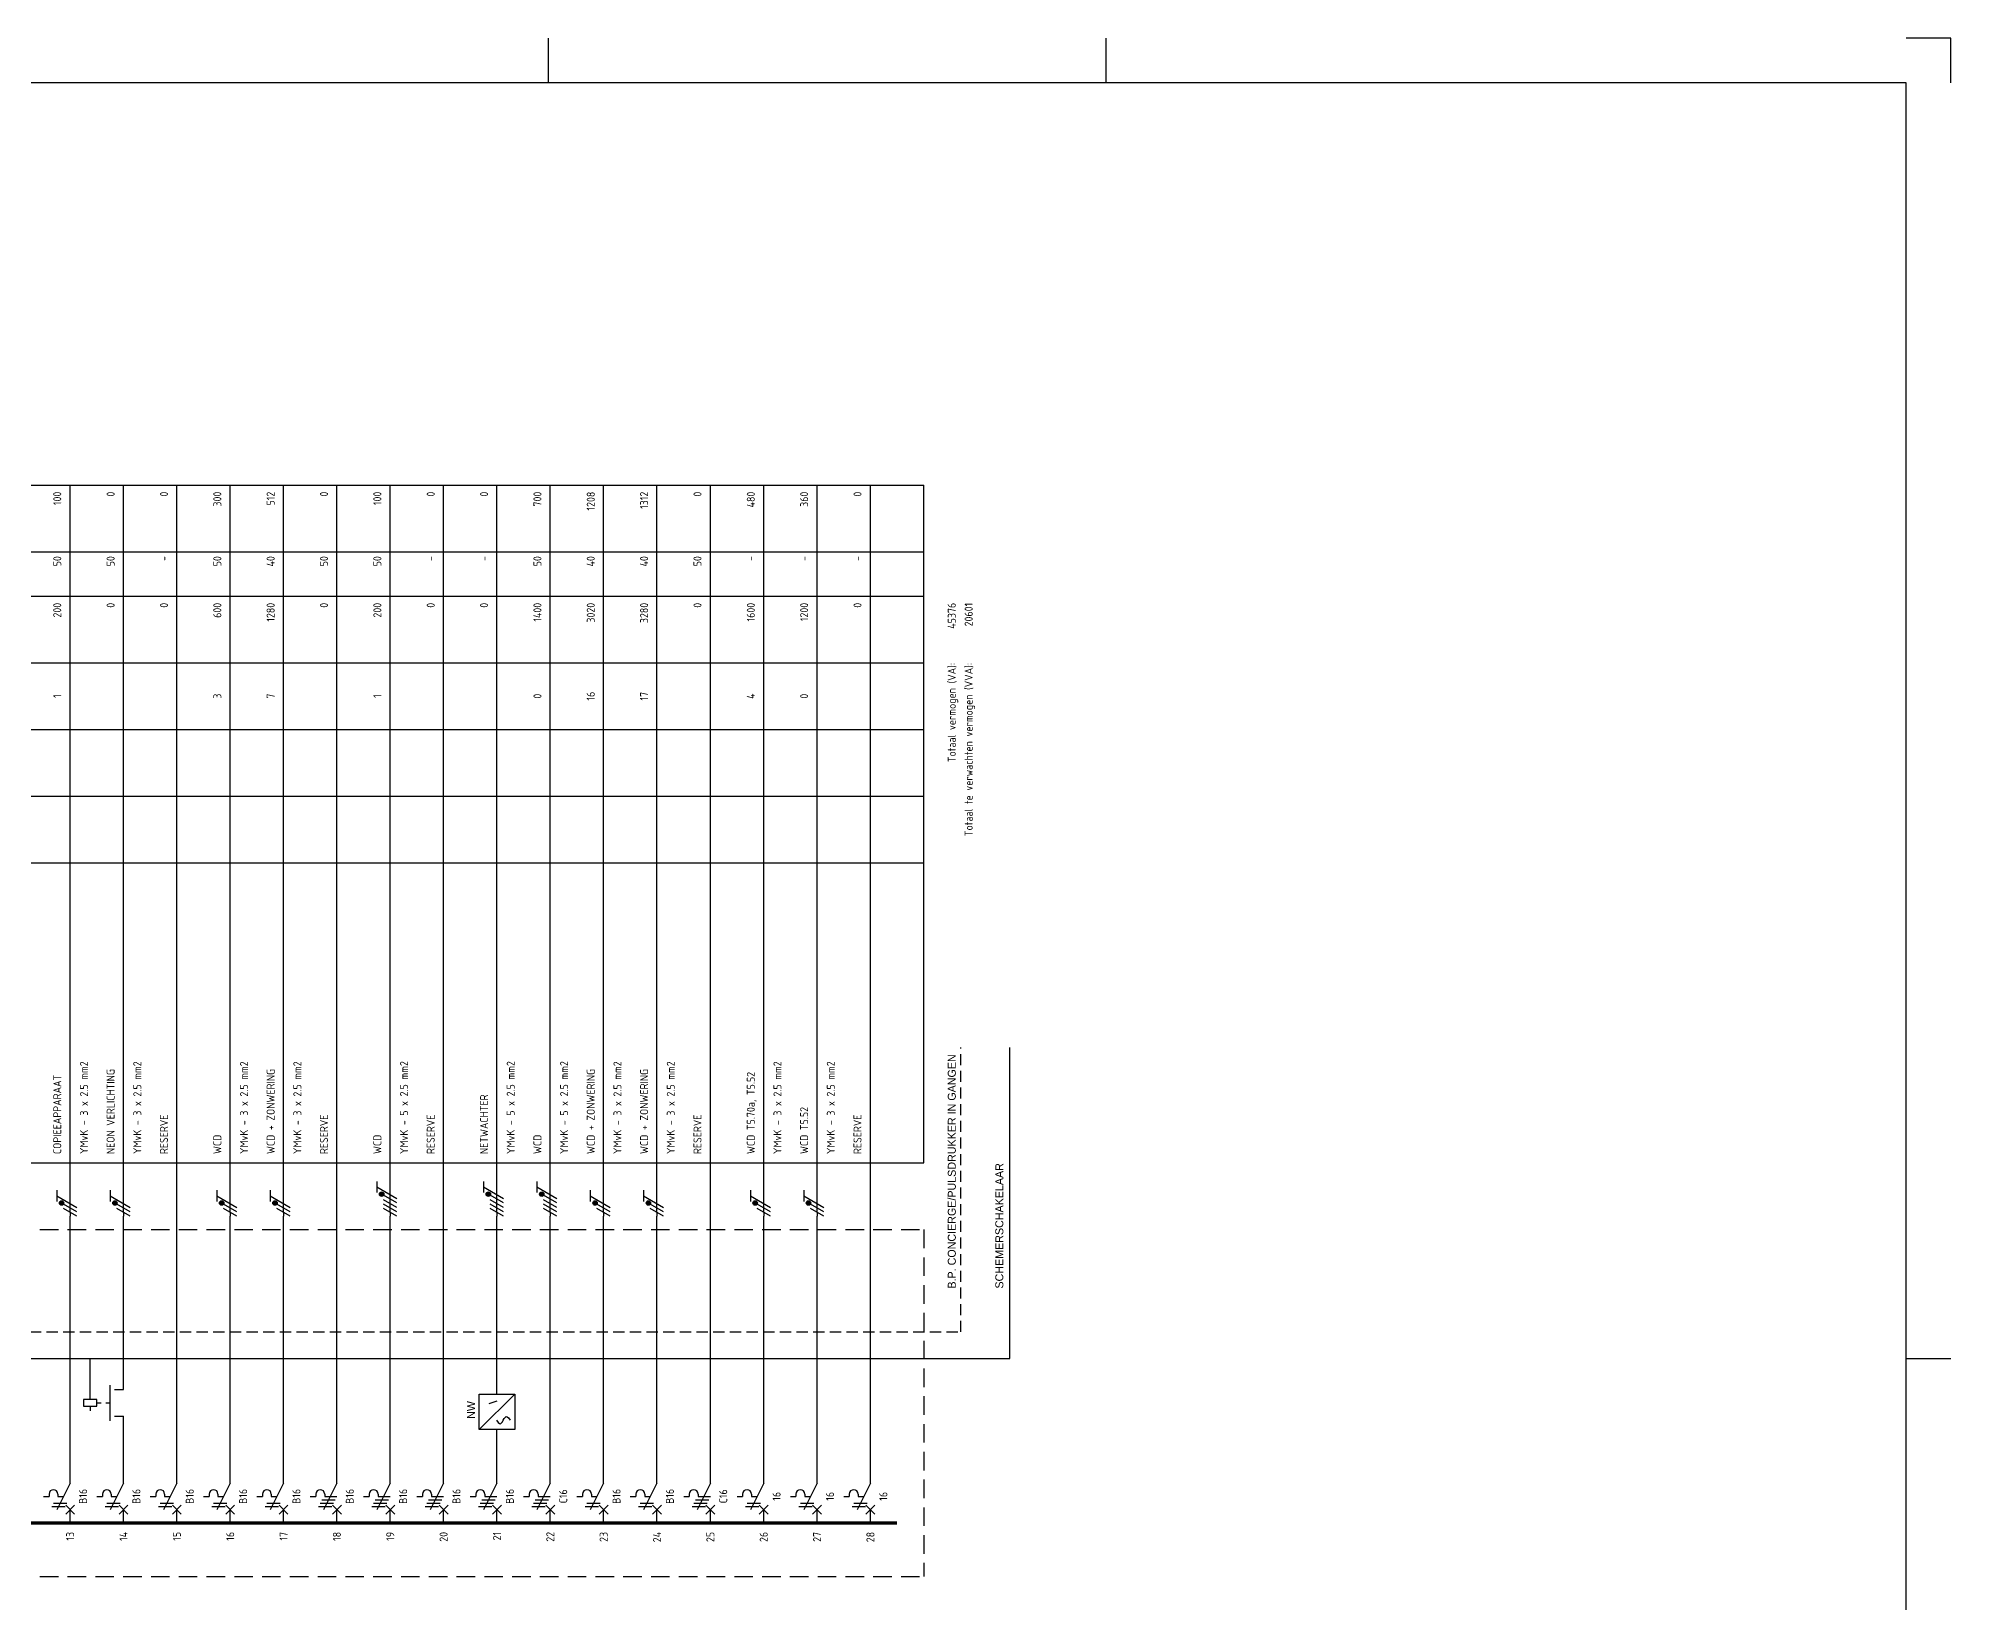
# Model space of a CAD drawing. Header units: millimetres. Extents: x -915 to 367, y 417 to 1323.
# Drawn here: x -289 to 367, y 786 to 1323 of the extents above; entities that cross this region are included whole.
import ezdxf
from ezdxf.enums import TextEntityAlignment as Align

# ---------------------------------------------------------------- set-up
doc = ezdxf.new("R2010")
doc.units = ezdxf.units.MM
for name, pattern in [('DASHED', [19.05, 12.7, -6.35]), ('HIDDEN', [9.525, 6.35, -3.175]), ('STABI11', [2, 1, -1])]:
    doc.linetypes.add(name, pattern=pattern)
doc.layers.get('0').update_dxf_attribs({"linetype": 'CONTINUOUS'})
for name, color, linetype in [('00kad018', 1, 'CONTINUOUS'), ('00kad070', 5, 'CONTINUOUS'), ('BL$2----_KADER', 7, 'CONTINUOUS'), ('EL$1----', 3, 'CONTINUOUS'), ('EL$1----__LK2+5', 3, 'CONTINUOUS')]:
    doc.layers.add(name, color=color, linetype=linetype)
doc.styles.add('BURO-018', font='BUROFONT', dxfattribs={"height": 1.8})
doc.styles.add('STABICAD-018', font='ISOCP.SHX', dxfattribs={"height": 1.8})

# ---------------------------------------------------------------- blocks, each defined once
blk = doc.blocks.new('a1-windesheim-hor')
at = {"layer": '00kad018', "color": 1}
for p, q in [((525.5, 594), (525.5, 584)), ((651, 584), (651, 594)), ((841, 594), (831, 594)), ((841, 584), (841, 594)), ((831, 297), (841, 297))]:
    blk.add_line(p, q, dxfattribs=at)
at = {"layer": '00kad070', "color": 5}
for p, q in [((831, 584), (20, 584)), ((831, 10), (831, 584))]:
    blk.add_line(p, q, dxfattribs=at)
blk = doc.blocks.new('020209')
at = {"color": 0, "linetype": 'Continuous'}
blk.add_lwpolyline([(-3, 0), (-2.31, 1.05), (-1.72, 1.53), (-1.22, 1.55), (-0.78, 1.22), (-0.38, 0.67), (0, 0), (0.38, -0.67), (0.78, -1.22), (1.22, -1.55), (1.72, -1.53), (2.31, -1.05), (3, 0)], dxfattribs=at)
blk = doc.blocks.new('P-N-PE_3')
at = {"color": 0, "linetype": 'Continuous'}
for p, q in [((-3, 5.85), (-3, 3.35)), ((-3, 4.6), (1.5, 2)), ((0, 0.87), (0, 6.17)), ((1.5, 1), (-1.5, 2.73)), ((1.5, 0), (-1.5, 1.73)), ((0, 0.87), (0, 0))]:
    blk.add_line(p, q, dxfattribs=at)
at = {"color": 0, "linetype": 'Continuous', "const_width": 0.5}
blk.add_lwpolyline([(-1.68, 2.98, 1), (-2.18, 2.98, 1)], format="xyb", close=True, dxfattribs=at)
at = {"color": 0, "linetype": 'Continuous'}
blk.add_circle((-1.93, 2.98), 0.5, dxfattribs=at)
blk = doc.blocks.new('B3')
at = {"color": 0, "linetype": 'Continuous'}
for p, q in [((0, 9), (0, 21)), ((0, 9), (-3, 3)), ((-6, 6), (-4.75, 6)), ((-4.75, 6.5), (-4.75, 6)), ((-3.75, 4.5), (-0.75, 4.5)), ((-2.75, 6.5), (-2.75, 6)), ((-2.75, 6), (-1.5, 6)), ((-4.125, 3.75), (-1.125, 3.75)), ((-1, 4), (1, 2)), ((-1, 2), (1, 4)), ((0, 0), (0, 3))]:
    blk.add_line(p, q, dxfattribs=at)
blk.add_arc((-3.75, 6.5), 1, 0, 180, dxfattribs=at)
at = {"color": 1, "style": 'BURO-018'}
blk.add_attdef('FREEFIELD1', (-3, 12), '', height=1.8, rotation=90, dxfattribs=at)
at = {"color": 1, "linetype": 'Continuous', "style": 'BURO-018'}
blk.add_attdef('AUTOMATICFUSE', text='', height=1.8, rotation=90, dxfattribs=at).set_placement((2, 6), align=Align.TOP_CENTER)
blk = doc.blocks.new('m1')
at = {"color": 0, "linetype": 'Continuous'}
blk.add_line((0, 21), (0, 33), dxfattribs=at)
blk = doc.blocks.new('b1s')
at = {"color": 0, "linetype": 'Continuous'}
blk.add_line((0, 33), (0, 54), dxfattribs=at)
blk = doc.blocks.new('m1s')
at = {"color": 0, "linetype": 'Continuous'}
blk.add_line((0, 54), (0, 66), dxfattribs=at)
blk = doc.blocks.new('M2')
at = {"color": 0, "linetype": 'Continuous'}
for p, q in [((-3, 2), (-3, 10)), ((-2, 9), (0, 9)), ((0, 9), (0, 12)), ((-6, 6.75), (-9, 6.75)), ((-9, 6.75), (-9, 5.25)), ((-9, 5.25), (-6, 5.25)), ((-7.5, 6.75), (-7.5, 7.75)), ((-7.5, 5.25), (-7.5, 4.25)), ((-6, 5.25), (-6, 6.75)), ((-6, 6.25), (-6, 6.25)), ((-2, 3), (0, 3)), ((0, 0), (0, 3))]:
    blk.add_line(p, q, dxfattribs=at)
at = {"color": 0, "linetype": 'STABI11'}
blk.add_line((-6, 6), (-3, 6), dxfattribs=at)
at = {"color": 1, "linetype": 'Continuous', "style": 'BURO-018'}
blk.add_attdef('FREEFIELD1', (-6, 9), '', height=1.8, rotation=90, dxfattribs=at)
blk.add_attdef('MAGNETICSWITCH', text='', height=1.8, rotation=90, dxfattribs=at).set_placement((0, 6), align=Align.TOP_CENTER)
blk = doc.blocks.new('B5')
at = {"color": 0, "linetype": 'Continuous'}
for p, q in [((0, 9), (0, 21)), ((0, 9), (-3, 3)), ((-6, 6), (-4.75, 6)), ((-4.75, 6.5), (-4.75, 6)), ((-3.75, 4.5), (-0.75, 4.5)), ((-3.375, 5.25), (-0.375, 5.25)), ((-2.75, 6.5), (-2.75, 6)), ((-2.75, 6), (0, 6)), ((-4.125, 3.75), (-1.125, 3.75)), ((-1, 2), (1, 4)), ((-1, 4), (1, 2)), ((0, 0), (0, 3))]:
    blk.add_line(p, q, dxfattribs=at)
blk.add_arc((-3.75, 6.5), 1, 0, 180, dxfattribs=at)
at = {"color": 1, "style": 'BURO-018'}
blk.add_attdef('FREEFIELD1', (-3, 12), '', height=1.8, rotation=90, dxfattribs=at)
at = {"color": 1, "linetype": 'Continuous', "style": 'BURO-018'}
blk.add_attdef('AUTOMATICFUSE', text='', height=1.8, rotation=90, dxfattribs=at).set_placement((2, 6), align=Align.TOP_CENTER)
blk = doc.blocks.new('P-N-PE_5')
at = {"color": 0, "linetype": 'Continuous'}
for p, q in [((-3, 7.85), (-3, 5.35)), ((-3, 6.6), (1.5, 4)), ((1.5, 3), (-1.5, 4.73)), ((0, 0.87), (0, 8.28)), ((1.5, 2), (-1.5, 3.73)), ((1.5, 1), (-1.5, 2.73)), ((1.5, 0), (-1.5, 1.73)), ((0, 0.87), (0, 0))]:
    blk.add_line(p, q, dxfattribs=at)
at = {"color": 0, "linetype": 'Continuous', "const_width": 0.5}
blk.add_lwpolyline([(-1.68, 4.98, 1), (-2.18, 4.98, 1)], format="xyb", close=True, dxfattribs=at)
at = {"color": 0, "linetype": 'Continuous'}
blk.add_circle((-1.93, 4.98), 0.5, dxfattribs=at)

msp = doc.modelspace()

# ---------------------------------------------------------------- linework, layer by layer
at = {"layer": 'EL$1----', "linetype": 'DASHED', "ltscale": 0.3}
for p, q in [((27.54, 879.34), (27.54, 976.9)), ((-691.72, 879.34), (27.54, 879.34))]:
    msp.add_line(p, q, dxfattribs=at)
at = {"layer": 'EL$1----'}
for p, q in [((44.3, 870.19), (44.3, 976.9)), ((-563.68, 870.19), (44.3, 870.19)), ((-271.01, 857.62), (-271.01, 870.19)), ((-131.53, 858), (-131.53, 864.1)), ((-137.63, 845.8), (-125.44, 858))]:
    msp.add_line(p, q, dxfattribs=at)
at = {"layer": 'EL$1----', "linetype": 'Continuous'}
msp.add_line((-131.61, 855.53), (-134.36, 854.62), dxfattribs=at)
at = {"layer": 'EL$1----'}
msp.add_lwpolyline([(-137.63, 845.8), (-137.63, 858), (-125.44, 858), (-125.44, 845.8)], close=True, dxfattribs=at)
at = {"layer": 'EL$1----__LK2+5', "color": 1}
for p, q in [((-753.46, 1169.72), (14.8, 1169.72)), ((14.8, 937.26), (14.8, 1169.72)), ((-753.46, 1146.86), (14.8, 1146.86)), ((-753.46, 1131.61), (14.8, 1131.61)), ((-753.46, 1108.75), (14.8, 1108.75)), ((-753.46, 1085.88), (14.8, 1085.88)), ((-753.46, 1063.02), (14.8, 1063.02)), ((-753.46, 1040.15), (14.8, 1040.15)), ((-753.46, 937.26), (14.8, 937.26))]:
    msp.add_line(p, q, dxfattribs=at)
at = {"layer": 'EL$1----__LK2+5'}
for p, q in [((-277.87, 937.26), (-277.87, 1169.72)), ((-259.58, 937.26), (-259.58, 1169.72)), ((-241.28, 937.26), (-241.28, 1169.72)), ((-222.99, 937.26), (-222.99, 1169.72)), ((-204.7, 937.26), (-204.7, 1169.72)), ((-186.41, 937.26), (-186.41, 1169.72)), ((-168.12, 937.26), (-168.12, 1169.72)), ((-149.83, 937.26), (-149.83, 1169.72)), ((-131.53, 937.26), (-131.53, 1169.72)), ((-113.24, 937.26), (-113.24, 1169.72)), ((-94.95, 937.26), (-94.95, 1169.72)), ((-76.66, 937.26), (-76.66, 1169.72)), ((-58.37, 937.26), (-58.37, 1169.72)), ((-40.07, 937.26), (-40.07, 1169.72)), ((-21.78, 937.26), (-21.78, 1169.72)), ((-3.49, 937.26), (-3.49, 1169.72)), ((-277.87, 928.38), (-277.87, 937.26)), ((-259.58, 928.38), (-259.58, 937.26)), ((-241.28, 914.4), (-241.28, 937.26)), ((-222.99, 928.38), (-222.99, 937.26)), ((-204.7, 931.59), (-204.7, 937.26)), ((-204.7, 928.38), (-204.7, 937.26)), ((-186.41, 914.4), (-186.41, 937.26)), ((-168.12, 931.59), (-168.12, 937.26)), ((-149.83, 914.4), (-149.83, 937.26)), ((-131.53, 931.59), (-131.53, 937.26)), ((-113.24, 931.59), (-113.24, 937.26)), ((-94.95, 931.59), (-94.95, 937.26)), ((-94.95, 928.38), (-94.95, 937.26)), ((-76.66, 931.59), (-76.66, 937.26)), ((-76.66, 928.38), (-76.66, 937.26)), ((-58.37, 914.4), (-58.37, 937.26)), ((-40.07, 928.38), (-40.07, 937.26)), ((-21.78, 928.38), (-21.78, 937.26)), ((-3.49, 914.4), (-3.49, 937.26)), ((-277.87, 914.4), (-277.87, 918.97)), ((-259.58, 914.4), (-259.58, 918.97)), ((-222.99, 914.4), (-222.99, 918.97)), ((-204.7, 914.4), (-204.7, 918.97)), ((-204.7, 914.4), (-204.7, 918.97)), ((-168.12, 914.4), (-168.12, 918.97)), ((-131.53, 914.4), (-131.53, 918.97)), ((-113.24, 914.4), (-113.24, 918.97)), ((-94.95, 914.4), (-94.95, 918.97)), ((-94.95, 914.4), (-94.95, 918.97)), ((-76.66, 914.4), (-76.66, 918.97)), ((-76.66, 914.4), (-76.66, 918.97)), ((-40.07, 914.4), (-40.07, 918.97)), ((-21.78, 914.4), (-21.78, 918.97))]:
    msp.add_line(p, q, dxfattribs=at)
at = {"layer": 'EL$1----__LK2+5', "color": 1, "linetype": 'HIDDEN'}
for p, q in [((-716.87, 914.4), (14.8, 914.4)), ((14.8, 914.4), (14.8, 795.5)), ((-716.87, 795.5), (14.8, 795.5))]:
    msp.add_line(p, q, dxfattribs=at)
at = {"layer": 'EL$1----__LK2+5'}
for points in [[(-287.01, 813.79, 1.07, 1.07, 0), (-305.31, 813.79, 1.07, 1.07, 0)], [(-268.72, 813.79, 1.07, 1.07, 0), (-287.01, 813.79, 1.07, 1.07, 0)], [(-250.43, 813.79, 1.07, 1.07, 0), (-268.72, 813.79, 1.07, 1.07, 0)], [(-232.14, 813.79, 1.07, 1.07, 0), (-250.43, 813.79, 1.07, 1.07, 0)], [(-213.85, 813.79, 1.07, 1.07, 0), (-232.14, 813.79, 1.07, 1.07, 0)], [(-195.55, 813.79, 1.07, 1.07, 0), (-213.85, 813.79, 1.07, 1.07, 0)], [(-177.26, 813.79, 1.07, 1.07, 0), (-195.55, 813.79, 1.07, 1.07, 0)], [(-158.97, 813.79, 1.07, 1.07, 0), (-177.26, 813.79, 1.07, 1.07, 0)], [(-140.68, 813.79, 1.07, 1.07, 0), (-158.97, 813.79, 1.07, 1.07, 0)], [(-122.39, 813.79, 1.07, 1.07, 0), (-140.68, 813.79, 1.07, 1.07, 0)], [(-104.1, 813.79, 1.07, 1.07, 0), (-122.39, 813.79, 1.07, 1.07, 0)], [(-85.8, 813.79, 1.07, 1.07, 0), (-104.1, 813.79, 1.07, 1.07, 0)], [(-67.51, 813.79, 1.07, 1.07, 0), (-85.8, 813.79, 1.07, 1.07, 0)], [(-49.22, 813.79, 1.07, 1.07, 0), (-67.51, 813.79, 1.07, 1.07, 0)], [(-30.93, 813.79, 1.07, 1.07, 0), (-49.22, 813.79, 1.07, 1.07, 0)], [(-12.64, 813.79, 1.07, 1.07, 0), (-30.93, 813.79, 1.07, 1.07, 0)], [(5.66, 813.79, 1.07, 1.07, 0), (-12.64, 813.79, 1.07, 1.07, 0)]]:
    msp.add_lwpolyline(points, format="xyseb", dxfattribs=at)

# ---------------------------------------------------------------- block references
at = {"layer": 'BL$2----_KADER', "xscale": 1.524319698491093, "yscale": 1.524319698491093, "zscale": 1.524319698491093}
msp.add_blockref('a1-windesheim-hor', (-915.03, 417.47), dxfattribs=at)
at = {"layer": 'EL$1----', "xscale": -0.78045168562744, "yscale": 0.78045168562744, "zscale": 0.78045168562744, "rotation": 180}
msp.add_blockref('020209', (-129.37, 849.05), dxfattribs=at)
at = {"layer": 'EL$1----__LK2+5', "xscale": 1.524319698491093, "yscale": 1.524319698491093, "zscale": 1.524319698491093}
for name, p in [('P-N-PE_5', (-168.12, 918.97)), ('P-N-PE_5', (-131.53, 918.97)), ('P-N-PE_5', (-113.24, 918.97)), ('P-N-PE_3', (-277.87, 918.97)), ('P-N-PE_3', (-259.58, 918.97)), ('P-N-PE_3', (-222.99, 918.97)), ('P-N-PE_3', (-204.7, 918.97)), ('P-N-PE_3', (-94.95, 918.97)), ('P-N-PE_3', (-76.66, 918.97)), ('P-N-PE_3', (-40.07, 918.97)), ('P-N-PE_3', (-21.78, 918.97)), ('m1s', (-277.87, 813.79)), ('m1s', (-259.58, 813.79)), ('m1s', (-241.28, 813.79)), ('m1s', (-222.99, 813.79)), ('m1s', (-204.7, 813.79)), ('m1s', (-186.41, 813.79)), ('m1s', (-168.12, 813.79)), ('m1s', (-149.83, 813.79)), ('m1s', (-131.53, 813.79)), ('m1s', (-113.24, 813.79)), ('m1s', (-94.95, 813.79)), ('m1s', (-76.66, 813.79)), ('m1s', (-58.37, 813.79)), ('m1s', (-40.07, 813.79)), ('m1s', (-21.78, 813.79)), ('m1s', (-3.49, 813.79)), ('b1s', (-277.87, 813.79)), ('b1s', (-259.58, 813.79)), ('b1s', (-241.28, 813.79)), ('b1s', (-222.99, 813.79)), ('b1s', (-204.7, 813.79)), ('b1s', (-186.41, 813.79)), ('b1s', (-168.12, 813.79)), ('b1s', (-149.83, 813.79)), ('b1s', (-131.53, 813.79)), ('b1s', (-113.24, 813.79)), ('b1s', (-94.95, 813.79)), ('b1s', (-76.66, 813.79)), ('b1s', (-58.37, 813.79)), ('b1s', (-40.07, 813.79)), ('b1s', (-21.78, 813.79)), ('b1s', (-3.49, 813.79)), ('m1', (-277.87, 813.79)), ('M2', (-259.58, 845.8)), ('m1', (-241.28, 813.79)), ('m1', (-222.99, 813.79)), ('m1', (-204.7, 813.79)), ('m1', (-186.41, 813.79)), ('m1', (-168.12, 813.79)), ('m1', (-149.83, 813.79)), ('m1', (-113.24, 813.79)), ('m1', (-94.95, 813.79)), ('m1', (-76.66, 813.79)), ('m1', (-58.37, 813.79)), ('m1', (-40.07, 813.79)), ('m1', (-21.78, 813.79)), ('m1', (-3.49, 813.79))]:
    msp.add_blockref(name, p, dxfattribs=at)
at = {"layer": 'EL$1----__LK2+5'}
ref = msp.add_blockref('B3', (-277.87, 813.79), dxfattribs=dict(at, xscale=1.524319698491093, yscale=1.524319698491093, zscale=1.524319698491093))
ref.add_attrib('AUTOMATICFUSE', 'B16', dxfattribs={"layer": 'EL$1----', "color": 1, "height": 2.744, "rotation": 90, "style": 'STABICAD-018'}).set_placement((-274.82, 822.94), align=Align.TOP_CENTER)
ref = msp.add_blockref('B3', (-259.58, 813.79), dxfattribs=dict(at, xscale=1.524319698491093, yscale=1.524319698491093, zscale=1.524319698491093))
ref.add_attrib('AUTOMATICFUSE', 'B16', dxfattribs={"layer": 'EL$1----', "color": 1, "height": 2.744, "rotation": 90, "style": 'STABICAD-018'}).set_placement((-256.53, 822.94), align=Align.TOP_CENTER)
ref = msp.add_blockref('B3', (-241.28, 813.79), dxfattribs=dict(at, xscale=1.524319698491093, yscale=1.524319698491093, zscale=1.524319698491093))
ref.add_attrib('AUTOMATICFUSE', 'B16', dxfattribs={"layer": 'EL$1----', "color": 1, "height": 2.744, "rotation": 90, "style": 'STABICAD-018'}).set_placement((-238.24, 822.94), align=Align.TOP_CENTER)
ref = msp.add_blockref('B3', (-222.99, 813.79), dxfattribs=dict(at, xscale=1.524319698491093, yscale=1.524319698491093, zscale=1.524319698491093))
ref.add_attrib('AUTOMATICFUSE', 'B16', dxfattribs={"layer": 'EL$1----', "color": 1, "height": 2.744, "rotation": 90, "style": 'STABICAD-018'}).set_placement((-219.94, 822.94), align=Align.TOP_CENTER)
ref = msp.add_blockref('B3', (-204.7, 813.79), dxfattribs=dict(at, xscale=1.524319698491093, yscale=1.524319698491093, zscale=1.524319698491093))
ref.add_attrib('AUTOMATICFUSE', 'B16', dxfattribs={"layer": 'EL$1----', "color": 1, "height": 2.744, "rotation": 90, "style": 'STABICAD-018'}).set_placement((-201.65, 822.94), align=Align.TOP_CENTER)
ref = msp.add_blockref('B5', (-186.41, 813.79), dxfattribs=dict(at, xscale=1.524319698491093, yscale=1.524319698491093, zscale=1.524319698491093))
ref.add_attrib('AUTOMATICFUSE', 'B16', dxfattribs={"layer": 'EL$1----', "color": 1, "height": 2.744, "rotation": 90, "style": 'STABICAD-018'}).set_placement((-183.36, 822.94), align=Align.TOP_CENTER)
ref = msp.add_blockref('B5', (-168.12, 813.79), dxfattribs=dict(at, xscale=1.524319698491093, yscale=1.524319698491093, zscale=1.524319698491093))
ref.add_attrib('AUTOMATICFUSE', 'B16', dxfattribs={"layer": 'EL$1----', "color": 1, "height": 2.744, "rotation": 90, "style": 'STABICAD-018'}).set_placement((-165.07, 822.94), align=Align.TOP_CENTER)
ref = msp.add_blockref('B5', (-149.83, 813.79), dxfattribs=dict(at, xscale=1.524319698491093, yscale=1.524319698491093, zscale=1.524319698491093))
ref.add_attrib('AUTOMATICFUSE', 'B16', dxfattribs={"layer": 'EL$1----', "color": 1, "height": 2.744, "rotation": 90, "style": 'STABICAD-018'}).set_placement((-146.78, 822.94), align=Align.TOP_CENTER)
ref = msp.add_blockref('B5', (-131.53, 813.79), dxfattribs=dict(at, xscale=1.524319698491093, yscale=1.524319698491093, zscale=1.524319698491093))
ref.add_attrib('AUTOMATICFUSE', 'B16', dxfattribs={"layer": 'EL$1----', "color": 1, "height": 2.744, "rotation": 90, "style": 'STABICAD-018'}).set_placement((-128.48, 822.94), align=Align.TOP_CENTER)
ref = msp.add_blockref('B5', (-113.24, 813.79), dxfattribs=dict(at, xscale=1.524319698491093, yscale=1.524319698491093, zscale=1.524319698491093))
ref.add_attrib('AUTOMATICFUSE', 'C16', dxfattribs={"layer": 'EL$1----', "color": 1, "height": 2.744, "rotation": 90, "style": 'STABICAD-018'}).set_placement((-110.19, 822.94), align=Align.TOP_CENTER)
ref = msp.add_blockref('B3', (-94.95, 813.79), dxfattribs=dict(at, xscale=1.524319698491093, yscale=1.524319698491093, zscale=1.524319698491093))
ref.add_attrib('AUTOMATICFUSE', 'B16', dxfattribs={"layer": 'EL$1----', "color": 1, "height": 2.744, "rotation": 90, "style": 'STABICAD-018'}).set_placement((-91.9, 822.94), align=Align.TOP_CENTER)
ref = msp.add_blockref('B3', (-76.66, 813.79), dxfattribs=dict(at, xscale=1.524319698491093, yscale=1.524319698491093, zscale=1.524319698491093))
ref.add_attrib('AUTOMATICFUSE', 'B16', dxfattribs={"layer": 'EL$1----', "color": 1, "height": 2.744, "rotation": 90, "style": 'STABICAD-018'}).set_placement((-73.61, 822.94), align=Align.TOP_CENTER)
ref = msp.add_blockref('B5', (-58.37, 813.79), dxfattribs=dict(at, xscale=1.524319698491093, yscale=1.524319698491093, zscale=1.524319698491093))
ref.add_attrib('AUTOMATICFUSE', 'C16', dxfattribs={"layer": 'EL$1----', "color": 1, "height": 2.744, "rotation": 90, "style": 'STABICAD-018'}).set_placement((-55.32, 822.94), align=Align.TOP_CENTER)
ref = msp.add_blockref('B3', (-40.07, 813.79), dxfattribs=dict(at, xscale=1.524319698491093, yscale=1.524319698491093, zscale=1.524319698491093))
ref.add_attrib('AUTOMATICFUSE', '16', dxfattribs={"layer": 'EL$1----', "color": 1, "height": 2.744, "rotation": 90, "style": 'STABICAD-018'}).set_placement((-37.03, 822.94), align=Align.TOP_CENTER)
ref = msp.add_blockref('B3', (-21.78, 813.79), dxfattribs=dict(at, xscale=1.524319698491093, yscale=1.524319698491093, zscale=1.524319698491093))
ref.add_attrib('AUTOMATICFUSE', '16', dxfattribs={"layer": 'EL$1----', "color": 1, "height": 2.744, "rotation": 90, "style": 'STABICAD-018'}).set_placement((-18.73, 822.94), align=Align.TOP_CENTER)
ref = msp.add_blockref('B3', (-3.49, 813.79), dxfattribs=dict(at, xscale=1.524319698491093, yscale=1.524319698491093, zscale=1.524319698491093))
ref.add_attrib('AUTOMATICFUSE', '16', dxfattribs={"layer": 'EL$1----', "color": 1, "height": 2.744, "rotation": 90, "style": 'STABICAD-018'}).set_placement((-0.44, 822.94), align=Align.TOP_CENTER)

# ---------------------------------------------------------------- texts
at = {"layer": 'EL$1----', "color": 1, "style": 'BURO-018'}
for s, height, p in [('B.P. CONCIERGE/PULSDRUKKER IN GANGEN', 2.7438, (25.78, 894.18)), ('SCHEMERSCHAKELAAR', 2.7438, (42.08, 894.18)), ('NW', 2.744, (-139.05, 849.49))]:
    msp.add_text(s, height=height, rotation=90, dxfattribs=at).set_placement(p)
at = {"layer": 'EL$1----__LK2+5', "color": 1, "style": 'STABICAD-018'}
for s, height, p in [('100', 2.744, (-280.92, 1167.44)), ('0', 2.74, (-262.62, 1167.44)), ('0', 2.74, (-244.33, 1167.44)), ('300', 2.744, (-226.04, 1167.44)), ('512', 2.744, (-207.75, 1167.44)), ('0', 2.74, (-189.46, 1167.44)), ('100', 2.744, (-171.17, 1167.44)), ('0', 2.74, (-152.87, 1167.44)), ('0', 2.74, (-134.58, 1167.44)), ('700', 2.744, (-116.29, 1167.44)), ('1312', 2.744, (-79.71, 1167.44)), ('0', 2.74, (-61.41, 1167.44)), ('480', 2.744, (-43.12, 1167.44)), ('360', 2.744, (-24.83, 1167.44)), ('0', 2.74, (-6.54, 1167.44)), ('1208', 2.744, (-98, 1167.44)), ('50', 2.744, (-280.92, 1145.33)), ('50', 2.744, (-262.62, 1145.33)), ('-', 2.74, (-244.33, 1145.33)), ('50', 2.744, (-226.04, 1145.33)), ('40', 2.744, (-207.75, 1145.33)), ('50', 2.744, (-189.46, 1145.33)), ('50', 2.744, (-171.17, 1145.33)), ('-', 2.74, (-152.87, 1145.33)), ('-', 2.74, (-134.58, 1145.33)), ('50', 2.744, (-116.29, 1145.33)), ('40', 2.744, (-98, 1145.33)), ('40', 2.744, (-79.71, 1145.33)), ('50', 2.744, (-61.41, 1145.33)), ('-', 2.74, (-43.12, 1145.33)), ('-', 2.74, (-24.83, 1145.33)), ('-', 2.74, (-6.54, 1145.33)), ('200', 2.744, (-280.92, 1129.33)), ('0', 2.74, (-262.62, 1129.33)), ('0', 2.74, (-244.33, 1129.33)), ('600', 2.744, (-226.04, 1129.33)), ('1280', 2.744, (-207.75, 1129.33)), ('0', 2.74, (-189.46, 1129.33)), ('200', 2.744, (-171.17, 1129.33)), ('0', 2.74, (-152.87, 1129.33)), ('0', 2.74, (-134.58, 1129.33)), ('1400', 2.744, (-116.29, 1129.33)), ('3020', 2.744, (-98, 1129.33)), ('3280', 2.744, (-79.71, 1129.33)), ('0', 2.74, (-61.41, 1129.33)), ('1600', 2.744, (-43.12, 1129.33)), ('1200', 2.744, (-24.83, 1129.33)), ('0', 2.74, (-6.54, 1129.33)), ('45376', 2.744, (25.78, 1129.33)), ('20601', 2.744, (31.57, 1129.33)), ('Totaal vermogen (VA):', 2.7438, (25.78, 1108.75)), ('Totaal te verwachten vermogen (VVA):', 2.7438, (31.57, 1108.75))]:
    msp.add_text(s, height=height, rotation=90, dxfattribs=at).set_placement(p, align=Align.RIGHT)
for s, height, p in [('1', 2.74, (-280.92, 1097.32)), ('3', 2.74, (-226.04, 1097.32)), ('7', 2.74, (-207.75, 1097.32)), ('1', 2.74, (-171.17, 1097.32)), ('0', 2.74, (-116.29, 1097.32)), ('16', 2.744, (-98, 1097.32)), ('17', 2.744, (-79.71, 1097.32)), ('4', 2.74, (-43.12, 1097.32)), ('0', 2.74, (-24.83, 1097.32))]:
    msp.add_text(s, height=height, rotation=90, dxfattribs=at).set_placement(p, align=Align.CENTER)
for s, height, p in [('YMvK - 3 x 2.5 mm2', 2.7438, (-271.77, 940.31)), ('YMvK - 3 x 2.5 mm2', 2.7438, (-253.48, 940.31)), ('YMvK - 3 x 2.5 mm2', 2.7438, (-216.9, 940.31)), ('YMvK - 3 x 2.5 mm2', 2.7438, (-198.6, 940.31)), ('YMvK - 5 x 2.5 mm2', 2.7438, (-162.02, 940.31)), ('YMvK - 5 x 2.5 mm2', 2.7438, (-125.44, 940.31)), ('YMvK - 5 x 2.5 mm2', 2.7438, (-107.14, 940.31)), ('YMvK - 3 x 2.5 mm2', 2.7438, (-88.85, 940.31)), ('YMvK - 3 x 2.5 mm2', 2.7438, (-70.56, 940.31)), ('YMvK - 3 x 2.5 mm2', 2.7438, (-33.98, 940.31)), ('YMvK - 3 x 2.5 mm2', 2.7438, (-15.69, 940.31)), ('COPIEEAPPARAAT', 2.7438, (-280.92, 940.31)), ('NEON VERLICHTING', 2.7438, (-262.62, 940.31)), ('WCD + ZONWERING', 2.7438, (-207.75, 940.31)), ('WCD + ZONWERING', 2.7438, (-98, 940.31)), ('WCD + ZONWERING', 2.7438, (-79.71, 940.31)), ('WCD T5.70a, T5.52', 2.7438, (-43.12, 940.31)), ('NETWACHTER', 2.744, (-134.58, 940.31)), ('RESERVE', 2.744, (-244.33, 940.31)), ('RESERVE', 2.744, (-189.46, 940.31)), ('RESERVE', 2.744, (-152.87, 940.31)), ('RESERVE', 2.744, (-61.41, 940.31)), ('WCD T5.52', 2.744, (-24.83, 940.31)), ('RESERVE', 2.744, (-6.54, 940.31)), ('WCD', 2.744, (-226.04, 940.31)), ('WCD', 2.744, (-171.17, 940.31)), ('WCD', 2.744, (-116.29, 940.31))]:
    msp.add_text(s, height=height, rotation=90, dxfattribs=at).set_placement(p)
for s, p in [('13', (-277.87, 810.74)), ('14', (-259.58, 810.74)), ('15', (-241.28, 810.74)), ('16', (-222.99, 810.74)), ('17', (-204.7, 810.74)), ('18', (-186.41, 810.74)), ('19', (-168.12, 810.74)), ('20', (-149.83, 810.74)), ('21', (-131.53, 810.74)), ('22', (-113.24, 810.74)), ('23', (-94.95, 810.74)), ('24', (-76.66, 810.74)), ('25', (-58.37, 810.74)), ('26', (-40.07, 810.74)), ('27', (-21.78, 810.74)), ('28', (-3.49, 810.74))]:
    msp.add_text(s, height=2.744, rotation=90, dxfattribs=at).set_placement(p, align=Align.MIDDLE_RIGHT)

doc.saveas('drawing.dxf')
